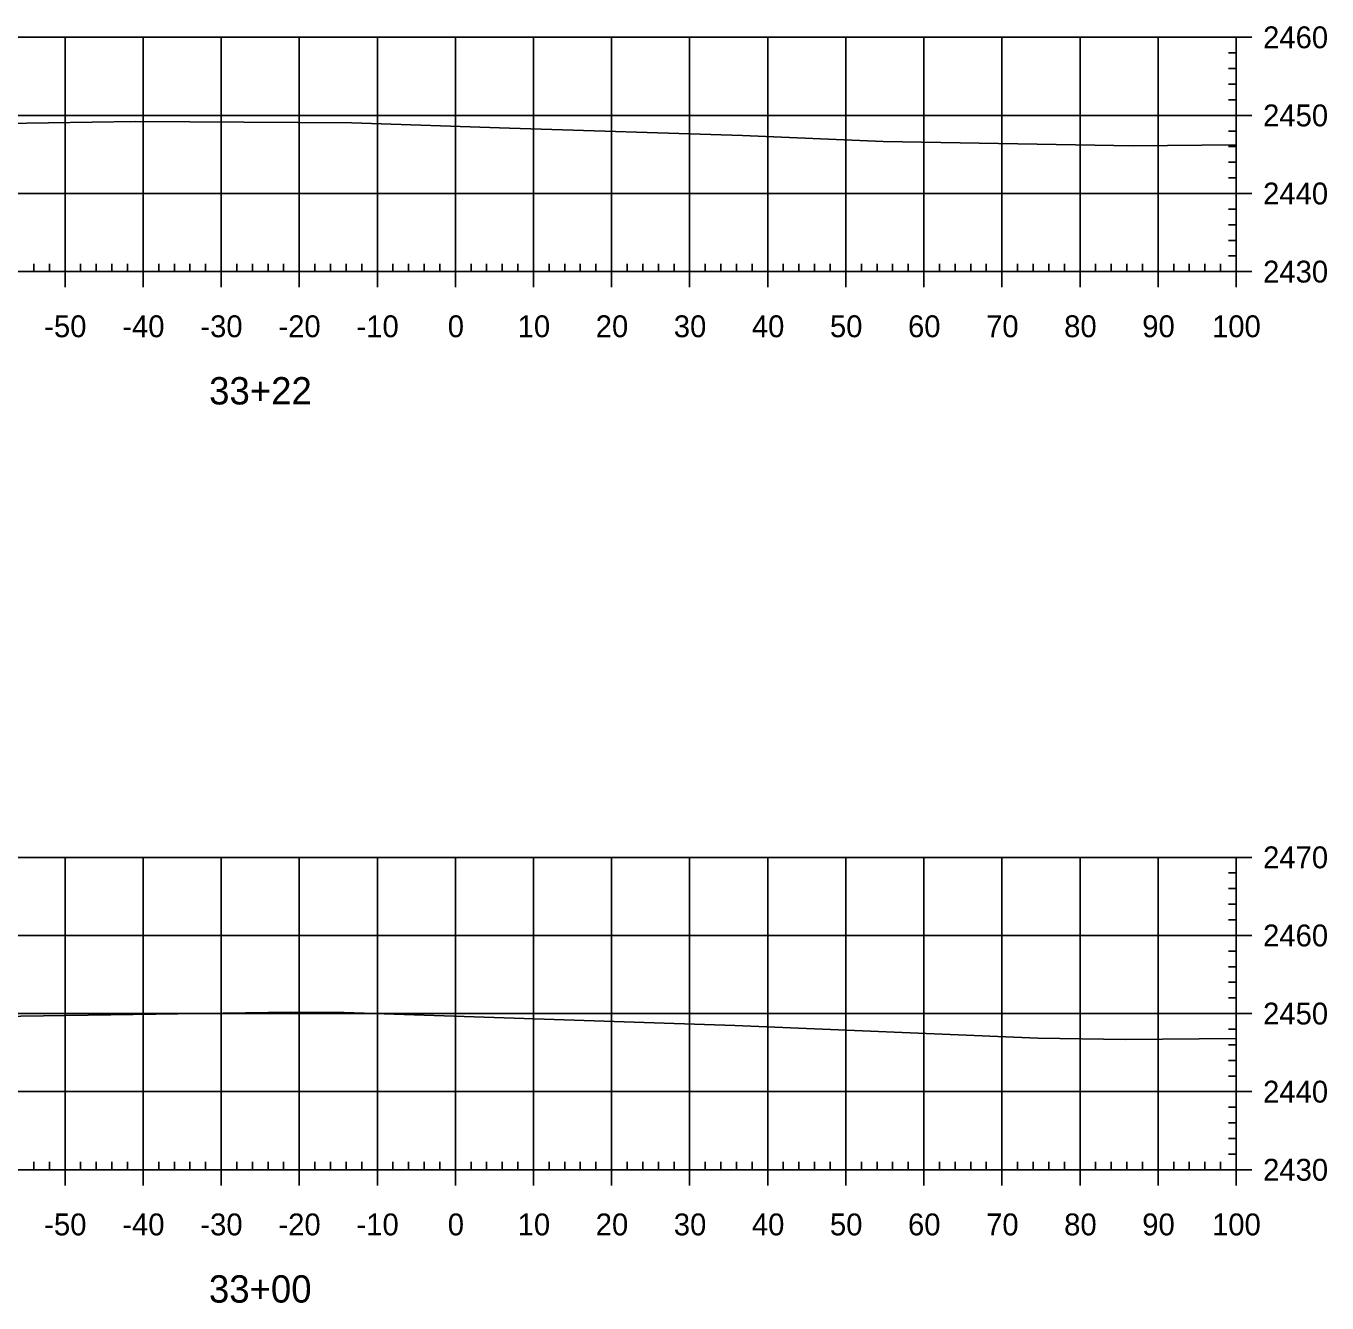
# Model space of a CAD drawing. Extents: x 6943757 to 6978036, y 2273166 to 2280902.
# Drawn here: x 6977869.7 to 6978036.3, y 2277626 to 2277789.5 of the extents above; entities that cross this region are included whole.
import ezdxf

# ---------------------------------------------------------------- set-up
doc = ezdxf.new("R2010")
doc.units = 0
for name, color, linetype in [('C-GRID-FRAM', 7, 'Continuous'), ('C-GRID-MAJR', 7, 'Continuous'), ('C-GRID-TEXT', 7, 'Continuous'), ('C-TOPO-MAJR', 7, 'Continuous')]:
    doc.layers.add(name, color=color, linetype=linetype)

msp = doc.modelspace()

# ---------------------------------------------------------------- linework, layer by layer
at = {"layer": 'C-GRID-FRAM'}
for p, q in [((6978026.68, 2277788.05), (6978022.68, 2277788.05)), ((6978024.68, 2277758.05), (6978024.68, 2277788.05)), ((6978024.68, 2277786.05), (6978023.68, 2277786.05)), ((6978024.68, 2277784.05), (6978023.68, 2277784.05)), ((6978024.68, 2277782.05), (6978023.68, 2277782.05)), ((6978024.68, 2277780.05), (6978023.68, 2277780.05)), ((6978026.68, 2277778.05), (6978022.68, 2277778.05)), ((6978024.68, 2277776.05), (6978023.68, 2277776.05)), ((6978024.68, 2277774.05), (6978023.68, 2277774.05)), ((6978024.68, 2277772.05), (6978023.68, 2277772.05)), ((6978024.68, 2277770.05), (6978023.68, 2277770.05)), ((6978026.68, 2277768.05), (6978022.68, 2277768.05)), ((6978024.68, 2277766.05), (6978023.68, 2277766.05)), ((6978024.68, 2277764.05), (6978023.68, 2277764.05)), ((6978024.68, 2277762.05), (6978023.68, 2277762.05)), ((6977874.68, 2277756.05), (6977874.68, 2277760.05)), ((6977884.68, 2277756.05), (6977884.68, 2277760.05)), ((6977894.68, 2277756.05), (6977894.68, 2277760.05)), ((6977904.68, 2277756.05), (6977904.68, 2277760.05)), ((6977914.68, 2277756.05), (6977914.68, 2277760.05)), ((6977924.68, 2277756.05), (6977924.68, 2277760.05)), ((6977934.68, 2277756.05), (6977934.68, 2277760.05)), ((6977944.68, 2277756.05), (6977944.68, 2277760.05)), ((6977954.68, 2277756.05), (6977954.68, 2277760.05)), ((6977964.68, 2277756.05), (6977964.68, 2277760.05)), ((6977974.68, 2277756.05), (6977974.68, 2277760.05)), ((6977984.68, 2277756.05), (6977984.68, 2277760.05)), ((6977994.68, 2277756.05), (6977994.68, 2277760.05)), ((6978004.68, 2277756.05), (6978004.68, 2277760.05)), ((6978014.68, 2277756.05), (6978014.68, 2277760.05)), ((6978024.68, 2277760.05), (6978023.68, 2277760.05)), ((6978024.68, 2277756.05), (6978024.68, 2277760.05)), ((6977774.68, 2277758.05), (6978024.68, 2277758.05)), ((6977870.68, 2277758.05), (6977870.68, 2277759.05)), ((6977872.68, 2277758.05), (6977872.68, 2277759.05)), ((6977876.68, 2277758.05), (6977876.68, 2277759.05)), ((6977878.68, 2277758.05), (6977878.68, 2277759.05)), ((6977880.68, 2277758.05), (6977880.68, 2277759.05)), ((6977882.68, 2277758.05), (6977882.68, 2277759.05)), ((6977886.68, 2277758.05), (6977886.68, 2277759.05)), ((6977888.68, 2277758.05), (6977888.68, 2277759.05)), ((6977890.68, 2277758.05), (6977890.68, 2277759.05)), ((6977892.68, 2277758.05), (6977892.68, 2277759.05)), ((6977896.68, 2277758.05), (6977896.68, 2277759.05)), ((6977898.68, 2277758.05), (6977898.68, 2277759.05)), ((6977900.68, 2277758.05), (6977900.68, 2277759.05)), ((6977902.68, 2277758.05), (6977902.68, 2277759.05)), ((6977906.68, 2277758.05), (6977906.68, 2277759.05)), ((6977908.68, 2277758.05), (6977908.68, 2277759.05)), ((6977910.68, 2277758.05), (6977910.68, 2277759.05)), ((6977912.68, 2277758.05), (6977912.68, 2277759.05)), ((6977916.68, 2277758.05), (6977916.68, 2277759.05)), ((6977918.68, 2277758.05), (6977918.68, 2277759.05)), ((6977920.68, 2277758.05), (6977920.68, 2277759.05)), ((6977922.68, 2277758.05), (6977922.68, 2277759.05)), ((6977926.68, 2277758.05), (6977926.68, 2277759.05)), ((6977928.68, 2277758.05), (6977928.68, 2277759.05)), ((6977930.68, 2277758.05), (6977930.68, 2277759.05)), ((6977932.68, 2277758.05), (6977932.68, 2277759.05)), ((6977936.68, 2277758.05), (6977936.68, 2277759.05)), ((6977938.68, 2277758.05), (6977938.68, 2277759.05)), ((6977940.68, 2277758.05), (6977940.68, 2277759.05)), ((6977942.68, 2277758.05), (6977942.68, 2277759.05)), ((6977946.68, 2277758.05), (6977946.68, 2277759.05)), ((6977948.68, 2277758.05), (6977948.68, 2277759.05)), ((6977950.68, 2277758.05), (6977950.68, 2277759.05)), ((6977952.68, 2277758.05), (6977952.68, 2277759.05)), ((6977956.68, 2277758.05), (6977956.68, 2277759.05)), ((6977958.68, 2277758.05), (6977958.68, 2277759.05)), ((6977960.68, 2277758.05), (6977960.68, 2277759.05)), ((6977962.68, 2277758.05), (6977962.68, 2277759.05)), ((6977966.68, 2277758.05), (6977966.68, 2277759.05)), ((6977968.68, 2277758.05), (6977968.68, 2277759.05)), ((6977970.68, 2277758.05), (6977970.68, 2277759.05)), ((6977972.68, 2277758.05), (6977972.68, 2277759.05)), ((6977976.68, 2277758.05), (6977976.68, 2277759.05)), ((6977978.68, 2277758.05), (6977978.68, 2277759.05)), ((6977980.68, 2277758.05), (6977980.68, 2277759.05)), ((6977982.68, 2277758.05), (6977982.68, 2277759.05)), ((6977986.68, 2277758.05), (6977986.68, 2277759.05)), ((6977988.68, 2277758.05), (6977988.68, 2277759.05)), ((6977990.68, 2277758.05), (6977990.68, 2277759.05)), ((6977992.68, 2277758.05), (6977992.68, 2277759.05)), ((6977996.68, 2277758.05), (6977996.68, 2277759.05)), ((6977998.68, 2277758.05), (6977998.68, 2277759.05)), ((6978000.68, 2277758.05), (6978000.68, 2277759.05)), ((6978002.68, 2277758.05), (6978002.68, 2277759.05)), ((6978006.68, 2277758.05), (6978006.68, 2277759.05)), ((6978008.68, 2277758.05), (6978008.68, 2277759.05)), ((6978010.68, 2277758.05), (6978010.68, 2277759.05)), ((6978012.68, 2277758.05), (6978012.68, 2277759.05)), ((6978016.68, 2277758.05), (6978016.68, 2277759.05)), ((6978018.68, 2277758.05), (6978018.68, 2277759.05)), ((6978020.68, 2277758.05), (6978020.68, 2277759.05)), ((6978022.68, 2277758.05), (6978022.68, 2277759.05)), ((6978026.68, 2277758.05), (6978022.68, 2277758.05)), ((6978026.68, 2277683.05), (6978022.68, 2277683.05)), ((6978024.68, 2277643.05), (6978024.68, 2277683.05)), ((6978024.68, 2277681.05), (6978023.68, 2277681.05)), ((6978024.68, 2277679.05), (6978023.68, 2277679.05)), ((6978024.68, 2277677.05), (6978023.68, 2277677.05)), ((6978024.68, 2277675.05), (6978023.68, 2277675.05)), ((6978026.68, 2277673.05), (6978022.68, 2277673.05)), ((6978024.68, 2277671.05), (6978023.68, 2277671.05)), ((6978024.68, 2277669.05), (6978023.68, 2277669.05)), ((6978024.68, 2277667.05), (6978023.68, 2277667.05)), ((6978024.68, 2277665.05), (6978023.68, 2277665.05)), ((6978026.68, 2277663.05), (6978022.68, 2277663.05)), ((6978024.68, 2277661.05), (6978023.68, 2277661.05)), ((6978024.68, 2277659.05), (6978023.68, 2277659.05)), ((6978024.68, 2277657.05), (6978023.68, 2277657.05)), ((6978024.68, 2277655.05), (6978023.68, 2277655.05)), ((6978026.68, 2277653.05), (6978022.68, 2277653.05)), ((6978024.68, 2277651.05), (6978023.68, 2277651.05)), ((6978024.68, 2277649.05), (6978023.68, 2277649.05)), ((6978024.68, 2277647.05), (6978023.68, 2277647.05)), ((6977874.68, 2277641.05), (6977874.68, 2277645.05)), ((6977884.68, 2277641.05), (6977884.68, 2277645.05)), ((6977894.68, 2277641.05), (6977894.68, 2277645.05)), ((6977904.68, 2277641.05), (6977904.68, 2277645.05)), ((6977914.68, 2277641.05), (6977914.68, 2277645.05)), ((6977924.68, 2277641.05), (6977924.68, 2277645.05)), ((6977934.68, 2277641.05), (6977934.68, 2277645.05)), ((6977944.68, 2277641.05), (6977944.68, 2277645.05)), ((6977954.68, 2277641.05), (6977954.68, 2277645.05)), ((6977964.68, 2277641.05), (6977964.68, 2277645.05)), ((6977974.68, 2277641.05), (6977974.68, 2277645.05)), ((6977984.68, 2277641.05), (6977984.68, 2277645.05)), ((6977994.68, 2277641.05), (6977994.68, 2277645.05)), ((6978004.68, 2277641.05), (6978004.68, 2277645.05)), ((6978014.68, 2277641.05), (6978014.68, 2277645.05)), ((6978024.68, 2277645.05), (6978023.68, 2277645.05)), ((6978024.68, 2277641.05), (6978024.68, 2277645.05)), ((6977774.68, 2277643.05), (6978024.68, 2277643.05)), ((6977870.68, 2277643.05), (6977870.68, 2277644.05)), ((6977872.68, 2277643.05), (6977872.68, 2277644.05)), ((6977876.68, 2277643.05), (6977876.68, 2277644.05)), ((6977878.68, 2277643.05), (6977878.68, 2277644.05)), ((6977880.68, 2277643.05), (6977880.68, 2277644.05)), ((6977882.68, 2277643.05), (6977882.68, 2277644.05)), ((6977886.68, 2277643.05), (6977886.68, 2277644.05)), ((6977888.68, 2277643.05), (6977888.68, 2277644.05)), ((6977890.68, 2277643.05), (6977890.68, 2277644.05)), ((6977892.68, 2277643.05), (6977892.68, 2277644.05)), ((6977896.68, 2277643.05), (6977896.68, 2277644.05)), ((6977898.68, 2277643.05), (6977898.68, 2277644.05)), ((6977900.68, 2277643.05), (6977900.68, 2277644.05)), ((6977902.68, 2277643.05), (6977902.68, 2277644.05)), ((6977906.68, 2277643.05), (6977906.68, 2277644.05)), ((6977908.68, 2277643.05), (6977908.68, 2277644.05)), ((6977910.68, 2277643.05), (6977910.68, 2277644.05)), ((6977912.68, 2277643.05), (6977912.68, 2277644.05)), ((6977916.68, 2277643.05), (6977916.68, 2277644.05)), ((6977918.68, 2277643.05), (6977918.68, 2277644.05)), ((6977920.68, 2277643.05), (6977920.68, 2277644.05)), ((6977922.68, 2277643.05), (6977922.68, 2277644.05)), ((6977926.68, 2277643.05), (6977926.68, 2277644.05)), ((6977928.68, 2277643.05), (6977928.68, 2277644.05)), ((6977930.68, 2277643.05), (6977930.68, 2277644.05)), ((6977932.68, 2277643.05), (6977932.68, 2277644.05)), ((6977936.68, 2277643.05), (6977936.68, 2277644.05)), ((6977938.68, 2277643.05), (6977938.68, 2277644.05)), ((6977940.68, 2277643.05), (6977940.68, 2277644.05)), ((6977942.68, 2277643.05), (6977942.68, 2277644.05)), ((6977946.68, 2277643.05), (6977946.68, 2277644.05)), ((6977948.68, 2277643.05), (6977948.68, 2277644.05)), ((6977950.68, 2277643.05), (6977950.68, 2277644.05)), ((6977952.68, 2277643.05), (6977952.68, 2277644.05)), ((6977956.68, 2277643.05), (6977956.68, 2277644.05)), ((6977958.68, 2277643.05), (6977958.68, 2277644.05)), ((6977960.68, 2277643.05), (6977960.68, 2277644.05)), ((6977962.68, 2277643.05), (6977962.68, 2277644.05)), ((6977966.68, 2277643.05), (6977966.68, 2277644.05)), ((6977968.68, 2277643.05), (6977968.68, 2277644.05)), ((6977970.68, 2277643.05), (6977970.68, 2277644.05)), ((6977972.68, 2277643.05), (6977972.68, 2277644.05)), ((6977976.68, 2277643.05), (6977976.68, 2277644.05)), ((6977978.68, 2277643.05), (6977978.68, 2277644.05)), ((6977980.68, 2277643.05), (6977980.68, 2277644.05)), ((6977982.68, 2277643.05), (6977982.68, 2277644.05)), ((6977986.68, 2277643.05), (6977986.68, 2277644.05)), ((6977988.68, 2277643.05), (6977988.68, 2277644.05)), ((6977990.68, 2277643.05), (6977990.68, 2277644.05)), ((6977992.68, 2277643.05), (6977992.68, 2277644.05)), ((6977996.68, 2277643.05), (6977996.68, 2277644.05)), ((6977998.68, 2277643.05), (6977998.68, 2277644.05)), ((6978000.68, 2277643.05), (6978000.68, 2277644.05)), ((6978002.68, 2277643.05), (6978002.68, 2277644.05)), ((6978006.68, 2277643.05), (6978006.68, 2277644.05)), ((6978008.68, 2277643.05), (6978008.68, 2277644.05)), ((6978010.68, 2277643.05), (6978010.68, 2277644.05)), ((6978012.68, 2277643.05), (6978012.68, 2277644.05)), ((6978016.68, 2277643.05), (6978016.68, 2277644.05)), ((6978018.68, 2277643.05), (6978018.68, 2277644.05)), ((6978020.68, 2277643.05), (6978020.68, 2277644.05)), ((6978022.68, 2277643.05), (6978022.68, 2277644.05)), ((6978026.68, 2277643.05), (6978022.68, 2277643.05))]:
    msp.add_line(p, q, dxfattribs=at)
at = {"layer": 'C-GRID-MAJR'}
for p, q in [((6977774.68, 2277788.05), (6978024.68, 2277788.05)), ((6977874.68, 2277758.05), (6977874.68, 2277788.05)), ((6977884.68, 2277758.05), (6977884.68, 2277788.05)), ((6977894.68, 2277758.05), (6977894.68, 2277788.05)), ((6977904.68, 2277758.05), (6977904.68, 2277788.05)), ((6977914.68, 2277758.05), (6977914.68, 2277788.05)), ((6977924.68, 2277758.05), (6977924.68, 2277788.05)), ((6977934.68, 2277758.05), (6977934.68, 2277788.05)), ((6977944.68, 2277758.05), (6977944.68, 2277788.05)), ((6977954.68, 2277758.05), (6977954.68, 2277788.05)), ((6977964.68, 2277758.05), (6977964.68, 2277788.05)), ((6977974.68, 2277758.05), (6977974.68, 2277788.05)), ((6977984.68, 2277758.05), (6977984.68, 2277788.05)), ((6977994.68, 2277758.05), (6977994.68, 2277788.05)), ((6978004.68, 2277758.05), (6978004.68, 2277788.05)), ((6978014.68, 2277758.05), (6978014.68, 2277788.05)), ((6978024.68, 2277758.05), (6978024.68, 2277788.05)), ((6977774.68, 2277778.05), (6978024.68, 2277778.05)), ((6977774.68, 2277768.05), (6978024.68, 2277768.05)), ((6977774.68, 2277758.05), (6978024.68, 2277758.05)), ((6977774.68, 2277683.05), (6978024.68, 2277683.05)), ((6977874.68, 2277643.05), (6977874.68, 2277683.05)), ((6977884.68, 2277643.05), (6977884.68, 2277683.05)), ((6977894.68, 2277643.05), (6977894.68, 2277683.05)), ((6977904.68, 2277643.05), (6977904.68, 2277683.05)), ((6977914.68, 2277643.05), (6977914.68, 2277683.05)), ((6977924.68, 2277643.05), (6977924.68, 2277683.05)), ((6977934.68, 2277643.05), (6977934.68, 2277683.05)), ((6977944.68, 2277643.05), (6977944.68, 2277683.05)), ((6977954.68, 2277643.05), (6977954.68, 2277683.05)), ((6977964.68, 2277643.05), (6977964.68, 2277683.05)), ((6977974.68, 2277643.05), (6977974.68, 2277683.05)), ((6977984.68, 2277643.05), (6977984.68, 2277683.05)), ((6977994.68, 2277643.05), (6977994.68, 2277683.05)), ((6978004.68, 2277643.05), (6978004.68, 2277683.05)), ((6978014.68, 2277643.05), (6978014.68, 2277683.05)), ((6978024.68, 2277643.05), (6978024.68, 2277683.05)), ((6977774.68, 2277673.05), (6978024.68, 2277673.05)), ((6977774.68, 2277663.05), (6978024.68, 2277663.05)), ((6977774.68, 2277653.05), (6978024.68, 2277653.05)), ((6977774.68, 2277643.05), (6978024.68, 2277643.05))]:
    msp.add_line(p, q, dxfattribs=at)
at = {"layer": 'C-TOPO-MAJR'}
for points in [[(6977774.68, 2277775.48), (6977788, 2277775.72), (6977811.3, 2277775.99), (6977835.87, 2277776.51), (6977861.35, 2277776.95), (6977883.74, 2277777.29), (6977911.41, 2277777.09), (6977931.61, 2277776.42), (6977961.46, 2277775.46), (6977979.48, 2277774.72), (6978011.51, 2277774.17), (6978024.68, 2277774.3)], [(6977774.68, 2277660.9), (6977807.8, 2277661.51), (6977810.31, 2277661.54), (6977855.67, 2277662.49), (6977860.37, 2277662.57), (6977903.54, 2277663.22), (6977910.42, 2277663.17), (6977951.41, 2277661.8), (6977960.47, 2277661.52), (6977999.28, 2277659.9), (6978010.52, 2277659.71), (6978024.68, 2277659.84)]]:
    msp.add_lwpolyline(points, dxfattribs=at)

# ---------------------------------------------------------------- texts
at = {"layer": 'C-GRID-TEXT'}
for s, height, p in [('2460', 2.8, (6978028.13, 2277786.65)), ('2450', 2.8, (6978028.13, 2277776.65)), ('2440', 2.8, (6978028.13, 2277766.65)), ('2430', 2.8, (6978028.13, 2277756.65)), ('-50', 2.8, (6977872.01, 2277749.65)), ('-40', 2.8, (6977882.01, 2277749.65)), ('-30', 2.8, (6977892.01, 2277749.65)), ('-20', 2.8, (6977902.01, 2277749.65)), ('-10', 2.8, (6977912.01, 2277749.65)), ('0', 2.8, (6977923.7, 2277749.65)), ('10', 2.8, (6977932.65, 2277749.65)), ('20', 2.8, (6977942.65, 2277749.65)), ('30', 2.8, (6977952.65, 2277749.65)), ('40', 2.8, (6977962.65, 2277749.65)), ('50', 2.8, (6977972.65, 2277749.65)), ('60', 2.8, (6977982.65, 2277749.65)), ('70', 2.8, (6977992.65, 2277749.65)), ('80', 2.8, (6978002.65, 2277749.65)), ('90', 2.8, (6978012.65, 2277749.65)), ('100', 2.8, (6978021.59, 2277749.65)), ('33+22', 3.5, (6977893.14, 2277741.04)), ('2470', 2.8, (6978028.13, 2277681.65)), ('2460', 2.8, (6978028.13, 2277671.65)), ('2450', 2.8, (6978028.13, 2277661.65)), ('2440', 2.8, (6978028.13, 2277651.65)), ('2430', 2.8, (6978028.13, 2277641.65)), ('-50', 2.8, (6977872.01, 2277634.65)), ('-40', 2.8, (6977882.01, 2277634.65)), ('-30', 2.8, (6977892.01, 2277634.65)), ('-20', 2.8, (6977902.01, 2277634.65)), ('-10', 2.8, (6977912.01, 2277634.65)), ('0', 2.8, (6977923.7, 2277634.65)), ('10', 2.8, (6977932.65, 2277634.65)), ('20', 2.8, (6977942.65, 2277634.65)), ('30', 2.8, (6977952.65, 2277634.65)), ('40', 2.8, (6977962.65, 2277634.65)), ('50', 2.8, (6977972.65, 2277634.65)), ('60', 2.8, (6977982.65, 2277634.65)), ('70', 2.8, (6977992.65, 2277634.65)), ('80', 2.8, (6978002.65, 2277634.65)), ('90', 2.8, (6978012.65, 2277634.65)), ('100', 2.8, (6978021.59, 2277634.65)), ('33+00', 3.5, (6977893.11, 2277626.04))]:
    msp.add_text(s, height=height, dxfattribs=at).set_placement(p)

doc.saveas('drawing.dxf')
